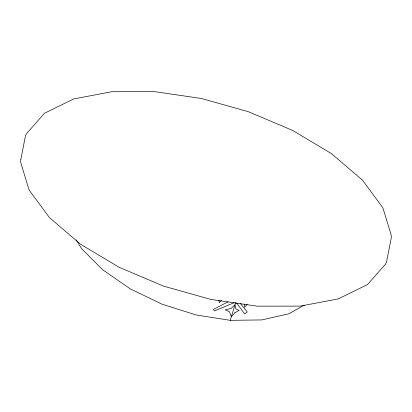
<?xml version="1.0" encoding="UTF-8"?>
<svg xmlns="http://www.w3.org/2000/svg" width="412" height="412" viewBox="0 0 412 412"><rect width="100%" height="100%" fill="white"/><g stroke="black" fill="none" stroke-linecap="round" stroke-linejoin="round"><path stroke-width="0.62" d="M76.205 239.83L81.483 248.488L102.727 269.819L130.233 288.833L162.127 304.236L196.236 314.984L230.231 320.335L235.705 302.568M247.148 304.453L244.599 307.249L244.481 304.092M221.311 300.549L219.256 302.609L218.875 300.276M304.365 305.127L288.797 313.795L261.805 319.928L230.231 320.335M228.109 301.841L213.468 309.371L214.436 310.952L234.145 302.712M240.412 303.484L247.236 311.915L244.635 313.934L236.612 302.98M20.888 159.264L20.6 161.174L20.888 163.07L28.866 189.211L29.659 190.782L49.491 217.639L80.695 244.326L119.217 267.337L163.518 286.103L210.589 299.349L257.212 306.173L300.219 306.111L338.273 298.911L367.561 284.532L385.678 263.922L386.523 262.166L391.112 238.574L391.4 236.668L391.112 234.768L383.134 208.627L382.341 207.056L362.508 180.198L331.305 153.511L292.783 130.506L248.482 111.74L201.411 98.489L154.788 91.665L111.781 91.732L73.727 98.926L44.439 113.305L26.322 133.921L25.477 135.672L20.888 159.264M234.876 312.754L231.323 316.802L229.396 311.693L225.204 309.922L231.055 308.449L234.984 304.911L235.715 308.743L239.176 310.401L234.876 312.754"/></g></svg>
